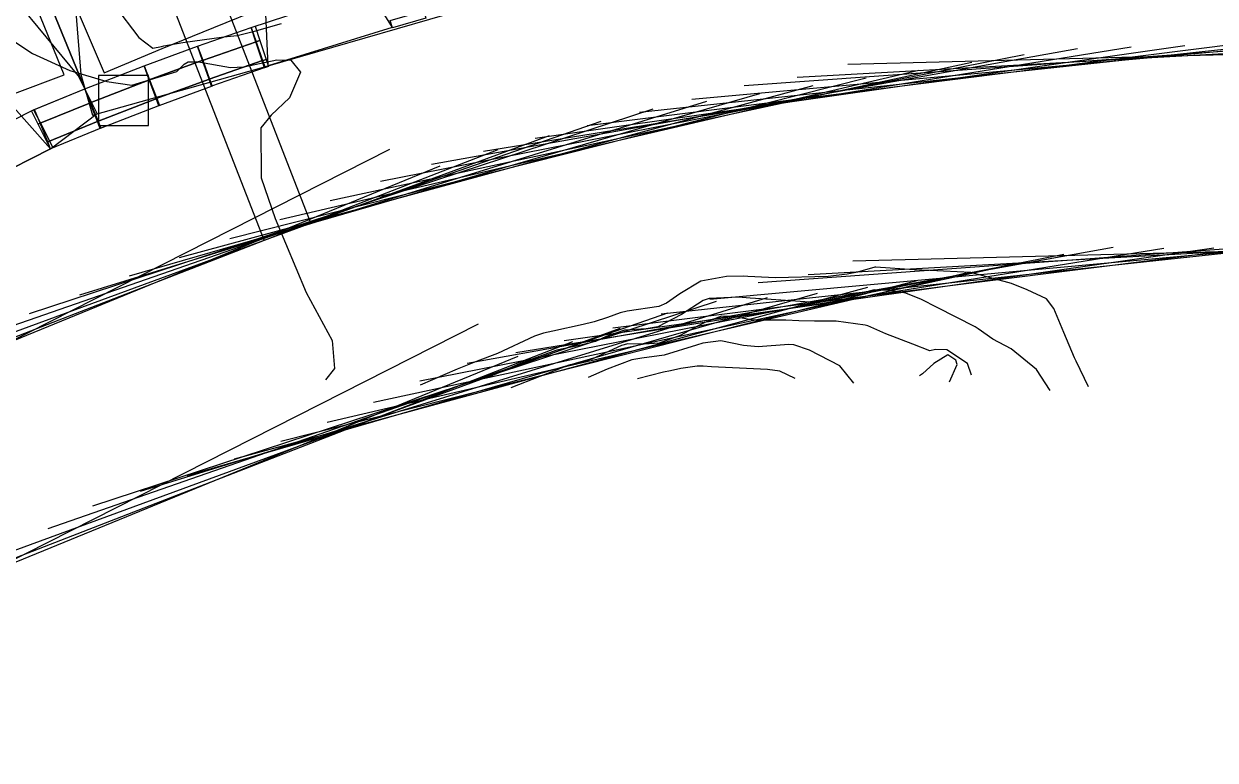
# Model space of a CAD drawing. Header units: feet. Extents: x 1308553 to 1309168, y 398316 to 398679.
# Drawn here: x 1308711.9 to 1308950.4, y 398316.3 to 398463.7 of the extents above; entities that cross this region are included whole.
import ezdxf

# ---------------------------------------------------------------- set-up
doc = ezdxf.new("R2010")
doc.units = ezdxf.units.FT
for name, color, linetype in [('C-DRNG-AREA', 150, 'CONTINUOUS'), ('C-LOD', 30, 'CONTINUOUS'), ('C-MISC', 7, 'CONTINUOUS'), ('C-PROP', 6, 'CONTINUOUS'), ('C-PVMT', 8, 'CONTINUOUS'), ('C-TOPO-MAJR', 32, 'CONTINUOUS'), ('C-UTIL', 4, 'CONTINUOUS'), ('L-PLNT-TREE', 90, 'CONTINUOUS'), ('V-PROP-LINE', 7, 'CONTINUOUS')]:
    doc.layers.add(name, color=color, linetype=linetype)

msp = doc.modelspace()

# ---------------------------------------------------------------- linework, layer by layer
at = {"layer": 'C-DRNG-AREA'}
for points in [[(1308666.49, 398591.52), (1308724.15, 398450.72), (1308736.02, 398455.33), (1308746.7, 398459.25), (1308757.45, 398462.99), (1308768.27, 398466.54), (1308779.15, 398469.9), (1308790.08, 398473.06), (1308801.06, 398476.04), (1308812.1, 398478.84), (1308823.19, 398481.43), (1308834.31, 398483.83), (1308845.47, 398486.03), (1308849.92, 398486.83), (1308881.77, 398644.46), (1308666.49, 398591.52)], [(1308579.68, 398547.22), (1308648.69, 398413.44), (1308713.9, 398446.52), (1308724.16, 398450.73), (1308666.49, 398591.53), (1308579.68, 398547.22)]]:
    msp.add_lwpolyline(points, close=True, dxfattribs=at)
at = {"layer": 'C-LOD'}
for points in [[(1308718.03, 398520.22), (1308723.33, 398453.61), (1308725.67, 398445.44), (1308760.85, 398455.35), (1308851.44, 398481.54), (1308851.03, 398482.98), (1308849.92, 398486.83), (1308849.1, 398489.71), (1308760.91, 398536.88), (1308718.03, 398520.22)], [(1308643.96, 398478.32), (1308647.36, 398416.13), (1308648.69, 398413.44), (1308651.13, 398408.51), (1308694.12, 398426.96), (1308717.31, 398438.72), (1308726.59, 398445.79), (1308725.93, 398447.14), (1308722.83, 398453.41), (1308684.98, 398499.13), (1308643.96, 398478.32)]]:
    msp.add_lwpolyline(points, close=True, dxfattribs=at)
at = {"layer": 'C-MISC'}
for points in [[(1308876.86, 398455.65), (1309166.85, 398463.08)], [(1308814.3, 398440.83), (1308944.36, 398459.41)], [(1308824.74, 398443.41), (1308955.09, 398459.8)], [(1308835.16, 398446.04), (1308965.79, 398460.13)], [(1308845.66, 398448.65), (1308976.51, 398460.54)], [(1308856.12, 398451.37), (1308987.16, 398460.84)], [(1308866.75, 398453.08), (1308997.93, 398460.35)], [(1308783.32, 398432.24), (1308912.22, 398457.63)], [(1308793.57, 398435.61), (1308922.88, 398458.82)], [(1308803.93, 398438.21), (1308933.63, 398459.12)], [(1308773.26, 398428.37), (1308901.68, 398456.09)], [(1308753.15, 398420.76), (1308880.54, 398452.95)], [(1308763.17, 398424.58), (1308891.1, 398454.48)], [(1308743.13, 398416.98), (1308869.93, 398451.39)], [(1308723.12, 398409.48), (1308848.64, 398448.28)], [(1308733.07, 398413.27), (1308859.28, 398449.76)], [(1308713.09, 398405.75), (1308837.93, 398446.71)], [(1308703.41, 398401.1), (1308827.5, 398444.27)], [(1308693.85, 398396.1), (1308817.18, 398441.37)], [(1308612.98, 398351.29), (1308785.18, 398438.66)], [(1308683.16, 398390.55), (1308806.89, 398438.6)], [(1308674.01, 398385.63), (1308795.31, 398435.33)], [(1308877.87, 398416.25), (1309167.86, 398423.69)], [(1308858.97, 398411.94), (1308990.01, 398421.4)], [(1308800.71, 398395.79), (1308930.03, 398419)], [(1308810.43, 398397.93), (1308940.12, 398418.84)], [(1308820.09, 398400.3), (1308950.15, 398418.89)], [(1308829.84, 398402.84), (1308960.19, 398419.23)], [(1308839.52, 398405.64), (1308970.14, 398419.74)], [(1308849.29, 398408.63), (1308980.14, 398420.52)], [(1308868.95, 398413.53), (1309000.13, 398420.81)], [(1308791.2, 398392.25), (1308920.1, 398417.64)], [(1308781.97, 398387.98), (1308910.4, 398415.69)], [(1308763.41, 398380.17), (1308890.79, 398412.36)], [(1308772.67, 398383.98), (1308900.6, 398413.88)], [(1308744.62, 398373.3), (1308870.83, 398409.79)], [(1308754.09, 398376.6), (1308880.88, 398411.01)], [(1308725.73, 398367.21), (1308850.58, 398408.17)], [(1308735.28, 398370.13), (1308860.8, 398408.93)], [(1308716.78, 398362.66), (1308840.87, 398405.84)], [(1308630.75, 398316.27), (1308802.94, 398403.65)], [(1308708, 398357.54), (1308831.34, 398402.81)], [(1308698.1, 398352.1), (1308821.82, 398400.15)], [(1308689.64, 398347.49), (1308810.93, 398397.19)]]:
    msp.add_lwpolyline(points, dxfattribs=at)
for points in [[(1308747.69, 398456.42), (1308758.44, 398460.16), (1308759.75, 398456.38), (1308749.01, 398452.64), (1308747.69, 398456.42)], [(1308758.39, 398460.14), (1308759.2, 398460.41), (1308760.44, 398456.61), (1308759.64, 398456.34), (1308758.39, 398460.14)], [(1308737.06, 398452.52), (1308747.74, 398456.44), (1308749.12, 398452.68), (1308738.43, 398448.76), (1308737.06, 398452.52)], [(1308725.24, 398447.93), (1308737.11, 398452.54), (1308738.56, 398448.81), (1308726.69, 398444.2), (1308725.24, 398447.93)], [(1308715.22, 398443.82), (1308725.29, 398447.95), (1308726.81, 398444.25), (1308716.74, 398440.12), (1308715.22, 398443.82)], [(1308714.82, 398443.63), (1308715.26, 398443.85), (1308717.07, 398440.28), (1308716.63, 398440.06), (1308714.82, 398443.63)]]:
    msp.add_lwpolyline(points, close=True, dxfattribs=at)
at = {"layer": 'C-PROP'}
for points in [[(1308670.34, 398588.33), (1308728, 398453.92), (1308739.64, 398458.78), (1308750, 398463.01), (1308760.21, 398467.16), (1308770.07, 398471.21), (1308779.33, 398474.9), (1308788.19, 398477.69), (1308797.56, 398479.62), (1308807.78, 398481.35), (1308818.5, 398483.17), (1308829.46, 398485.04), (1308840.55, 398486.88), (1308844.98, 398487.57), (1308878.93, 398640.35), (1308670.34, 398588.33)], [(1308583.86, 398544.47), (1308648.89, 398418.44), (1308710.1, 398449.78), (1308720.01, 398453.53), (1308665.72, 398586.59), (1308583.86, 398544.47)]]:
    msp.add_lwpolyline(points, close=True, dxfattribs=at)
at = {"layer": 'C-PVMT'}
for points in [[(1308785.69, 398463.03), (1308760.85, 398455.35), (1308760.32, 398467.23), (1308779.43, 398473.13), (1308785.69, 398463.03)], [(1308785.3, 398464.4), (1308792.03, 398466.34), (1308792.44, 398464.9), (1308785.72, 398462.96), (1308785.3, 398464.4)], [(1308746.71, 398459.25), (1308757.45, 398462.99), (1308758.44, 398460.16), (1308747.69, 398456.42), (1308746.71, 398459.25)], [(1308757.45, 398462.99), (1308758.26, 398463.26), (1308759.2, 398460.41), (1308758.39, 398460.14), (1308757.45, 398462.99)], [(1308736.02, 398455.33), (1308746.71, 398459.25), (1308747.74, 398456.44), (1308737.06, 398452.52), (1308736.02, 398455.33)], [(1308724.16, 398450.73), (1308736.02, 398455.33), (1308737.11, 398452.54), (1308725.24, 398447.93), (1308724.16, 398450.73)], [(1308749.01, 398452.64), (1308759.75, 398456.38), (1308760.25, 398454.97), (1308749.5, 398451.23), (1308749.01, 398452.64)], [(1308759.64, 398456.34), (1308760.44, 398456.61), (1308760.91, 398455.18), (1308760.1, 398454.92), (1308759.64, 398456.34)], [(1308738.43, 398448.76), (1308749.12, 398452.68), (1308749.63, 398451.28), (1308738.95, 398447.35), (1308738.43, 398448.76)], [(1308714.08, 398446.6), (1308724.16, 398450.73), (1308725.29, 398447.95), (1308715.22, 398443.82), (1308714.08, 398446.6)], [(1308717.31, 398438.72), (1308694.12, 398426.96), (1308691.59, 398438.57), (1308709.43, 398447.62), (1308717.31, 398438.72)], [(1308726.69, 398444.2), (1308738.56, 398448.81), (1308739.1, 398447.41), (1308727.23, 398442.8), (1308726.69, 398444.2)], [(1308713.46, 398446.3), (1308713.9, 398446.52), (1308715.26, 398443.85), (1308714.82, 398443.63), (1308713.46, 398446.3)], [(1308716.74, 398440.12), (1308726.81, 398444.25), (1308727.38, 398442.86), (1308717.3, 398438.73), (1308716.74, 398440.12)], [(1308716.63, 398440.06), (1308717.07, 398440.28), (1308717.75, 398438.94), (1308717.31, 398438.72), (1308716.63, 398440.06)]]:
    msp.add_lwpolyline(points, close=True, dxfattribs=at)
at = {"layer": 'C-TOPO-MAJR'}
for points in [[(1308730.09, 398467.44), (1308734.95, 398461.01), (1308737.75, 398458.89), (1308739.51, 398459.2), (1308739.99, 398459.36), (1308743.75, 398459.98), (1308752, 398461.11), (1308754.64, 398461.42), (1308758.14, 398462.29), (1308763.54, 398463.78)], [(1308706.52, 398462.47), (1308713.69, 398457.83), (1308721.14, 398454.38), (1308728.53, 398452.17), (1308733.59, 398451.45), (1308742.58, 398454.17), (1308744.01, 398455.68), (1308744.81, 398456.13), (1308746.91, 398456.16), (1308753.3, 398455), (1308755.96, 398455.14), (1308762.57, 398456.55), (1308765.4, 398456.45), (1308767.3, 398454.06), (1308765.11, 398448.95), (1308761.44, 398445.48), (1308759.38, 398442.92), (1308759.45, 398432.88), (1308762.22, 398424.79), (1308768.48, 398409.95), (1308773.67, 398400.3), (1308774.14, 398394.74), (1308772.36, 398392.43)], [(1308925.05, 398391.02), (1308922.59, 398396.17), (1308922.28, 398396.88), (1308920.14, 398401.94), (1308918.12, 398406.75), (1308916.64, 398408.64), (1308912.79, 398410.48), (1308909.65, 398411.71), (1308901.49, 398413.91), (1308893.32, 398414.37), (1308890.14, 398414.5), (1308882.52, 398415.04), (1308882.27, 398415.01), (1308878.81, 398414.04), (1308876.73, 398413.64), (1308872.95, 398413.17), (1308862.34, 398412.9), (1308858.25, 398413.07), (1308856.89, 398413.17), (1308856.08, 398413.2), (1308852.57, 398413.14), (1308847.47, 398412.19), (1308843.23, 398409.7), (1308840.58, 398407.79), (1308839.03, 398407.12), (1308832.74, 398406.18), (1308831.33, 398405.88), (1308828.78, 398404.95), (1308826.14, 398404.05), (1308825.84, 398403.98), (1308823.92, 398403.53), (1308817.86, 398402.19), (1308815.97, 398401.79), (1308814.19, 398401.16), (1308806.73, 398397.73), (1308802.66, 398396.16), (1308798.68, 398394.6), (1308791.29, 398391.38)], [(1308917.38, 398390.34), (1308914.68, 398394.49), (1308909.6, 398398.65), (1308905.92, 398400.62), (1308902.99, 398402.64), (1308902.35, 398403.07), (1308894.76, 398406.96), (1308891.67, 398408.51), (1308888.47, 398409.79), (1308885.17, 398410.36), (1308882.18, 398410.45), (1308881.43, 398410.3), (1308880.24, 398409.95), (1308879.53, 398409.81), (1308874.89, 398408.82), (1308870.22, 398408.01), (1308869.28, 398408), (1308861.51, 398408.54), (1308857.37, 398408.77), (1308854.94, 398408.97), (1308849.1, 398408.75), (1308847.94, 398408.31), (1308843.62, 398405.56), (1308838.86, 398403.09), (1308836.51, 398402.69), (1308832.16, 398402.41), (1308828.51, 398401.1), (1308826.41, 398400.14), (1308823.47, 398399.4), (1308818.63, 398398.41), (1308811.77, 398395.93), (1308807.34, 398393.97), (1308804.93, 398392.98)], [(1308901.66, 398393.38), (1308900.83, 398395.69), (1308896.71, 398398.43), (1308894.41, 398398.53), (1308893.32, 398398.27), (1308889.93, 398399.61), (1308884.53, 398401.64), (1308880.91, 398403.25), (1308880.39, 398403.42), (1308874.53, 398404.22), (1308870.25, 398404.17), (1308867.1, 398404.29), (1308864.51, 398404.37), (1308857.86, 398404.37), (1308853.91, 398405.16), (1308851.61, 398405.19), (1308848.24, 398403.96), (1308846.81, 398403.2), (1308843.3, 398401.3), (1308839.09, 398399.8), (1308836.13, 398399.59), (1308832.82, 398399.66), (1308831.57, 398399.32), (1308825.67, 398396.58), (1308823.88, 398396.06), (1308821.01, 398395.38), (1308809.42, 398390.83)], [(1308878.09, 398391.76), (1308875.27, 398395.22), (1308869.21, 398398.41), (1308866.09, 398399.44), (1308865.05, 398399.54), (1308858.96, 398399.05), (1308856.03, 398399.32), (1308851.5, 398400.29), (1308847.84, 398399.8), (1308846.57, 398399.36), (1308840.1, 398397.37), (1308835.65, 398396.78), (1308833.68, 398396.47), (1308828.69, 398394.56), (1308824.91, 398392.92)], [(1308897.21, 398392.05), (1308898.8, 398395.51), (1308898.51, 398396.39), (1308896.89, 398397.45), (1308894.08, 398395.72), (1308891.84, 398393.66), (1308891.22, 398393.24)], [(1308866.38, 398392.72), (1308863.29, 398394.15), (1308860.78, 398394.51), (1308849.63, 398395.02), (1308847.91, 398395.17), (1308846.75, 398395.16), (1308843.46, 398394.71), (1308841.39, 398394.28), (1308839.99, 398393.98), (1308834.77, 398392.65)]]:
    msp.add_lwpolyline(points, dxfattribs=at)
at = {"layer": 'C-UTIL'}
for points in [[(1308769.34, 398424.02), (1308739.56, 398500.69)], [(1308760.02, 398420.4), (1308730.24, 398497.07)]]:
    msp.add_lwpolyline(points, dxfattribs=at)
at = {"layer": 'L-PLNT-TREE'}
msp.add_lwpolyline([(1308726.9, 398443.37), (1308736.9, 398443.37), (1308736.9, 398453.37), (1308726.9, 398453.37), (1308726.9, 398443.37)], close=True, dxfattribs=at)
at = {"layer": 'V-PROP-LINE'}
for points in [[(1308666.49, 398591.52), (1308724.15, 398450.72), (1308736.02, 398455.33), (1308746.7, 398459.25), (1308757.45, 398462.99), (1308768.27, 398466.54), (1308779.15, 398469.9), (1308790.08, 398473.06), (1308801.06, 398476.04), (1308812.1, 398478.84), (1308823.19, 398481.43), (1308834.31, 398483.83), (1308845.47, 398486.03), (1308849.92, 398486.83), (1308881.77, 398644.46), (1308666.49, 398591.52)], [(1308579.68, 398547.22), (1308648.69, 398413.44), (1308713.9, 398446.52), (1308724.16, 398450.73), (1308666.49, 398591.53), (1308579.68, 398547.22)]]:
    msp.add_lwpolyline(points, close=True, dxfattribs=at)
msp.add_lwpolyline([(1308648.72, 398413.45), (1308713.9, 398446.52), (1308713.9, 398446.52), (1308724.16, 398450.73), (1308736.02, 398455.33), (1308746.71, 398459.25), (1308757.45, 398462.99), (1308768.28, 398466.55), (1308779.15, 398469.91), (1308790.08, 398473.07), (1308801.06, 398476.05), (1308812.11, 398478.84), (1308823.19, 398481.43), (1308834.31, 398483.83), (1308845.48, 398486.03), (1308856.68, 398488.04), (1308867.9, 398489.85), (1308879.17, 398491.46), (1308890.46, 398492.88), (1308901.77, 398494.1), (1308913.12, 398495.13), (1308924.47, 398495.95), (1308935.83, 398496.58), (1309105.87, 398500.94)], dxfattribs=at)

doc.saveas('drawing.dxf')
